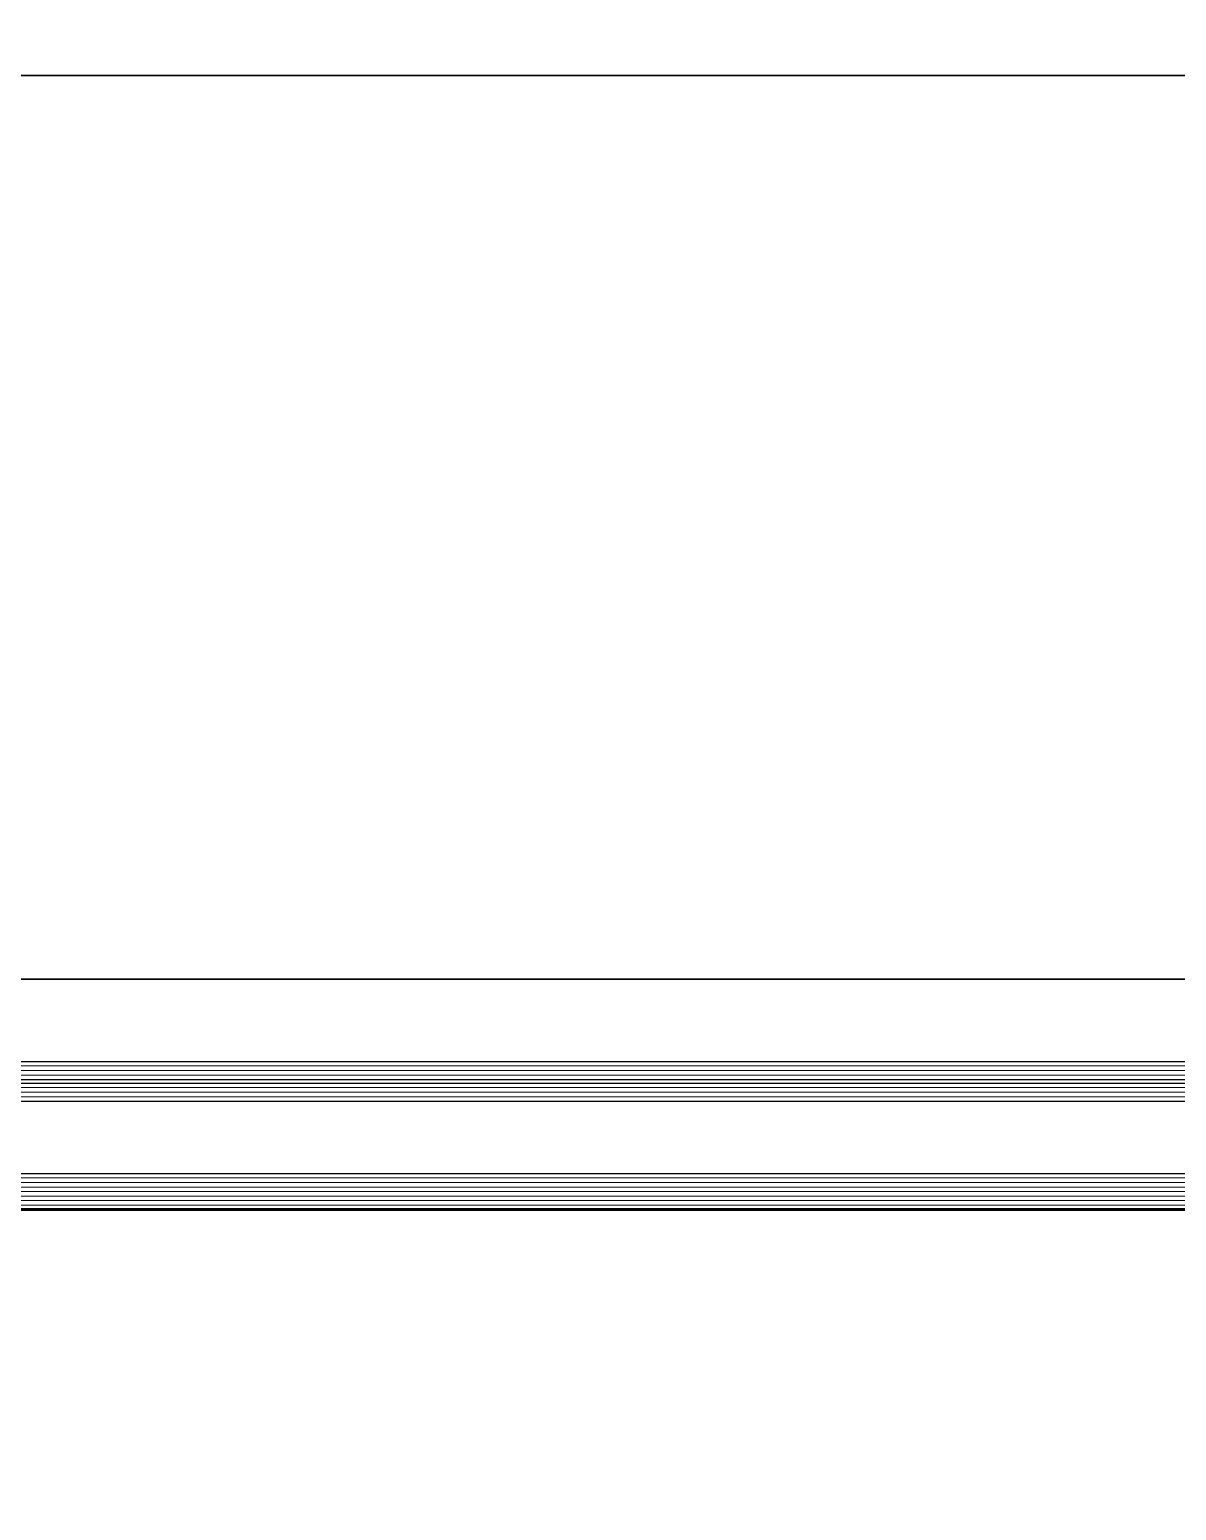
# Model space of a CAD drawing. Header units: centimetres. Extents: x -20963 to 233486, y -95276 to 159172.
# Drawn here: x 106609.56 to 106634.96, y 31741.59 to 31774.37 of the extents above; entities that cross this region are included whole.
import ezdxf

# ---------------------------------------------------------------- set-up
doc = ezdxf.new("R2010")
doc.units = ezdxf.units.CM
doc.header["$LTSCALE"] = 10
doc.header["$MEASUREMENT"] = 0
doc.linetypes.add('DASHDOT2', pattern=[0.5, 0.25, -0.125, 0, -0.125])
for name, color, linetype in [('006 plans$0$$0$A-ELV-20', 11, 'Continuous'), ('A-MA-DEMISE LINE', 10, 'DASHDOT2'), ('LP-DIMENSION_INT_100', 51, 'Continuous')]:
    doc.layers.add(name, color=color, linetype=linetype)
for name, color, linetype, lineweight in [('006 plans$0$$glazing$0$A-LIN-30', 2, 'Continuous', 30), ('006 plans$0$$glazing$0$Glazing', 3, 'Continuous', 25), ('006 plans$0$$glazing$0$Hatch', 89, 'Continuous', 13), ('006 plans$0$A-DOOR', 5, 'Continuous', 13), ('006 Slab Edge$0$A-SLB-EDG', 171, 'Continuous', 60)]:
    doc.layers.add(name, color=color, linetype=linetype, lineweight=lineweight)

# ---------------------------------------------------------------- blocks, each defined once
blk = doc.blocks.new('gfgf')
at = {"layer": '006 plans$0$$0$A-ELV-20'}
blk.add_line((390947, 245051.07), (402905.62, 245051.07), dxfattribs=at)
at = {"layer": '006 plans$0$$glazing$0$A-LIN-30', "color": 30}
for p, q in [((391448.38, 245051.07), (405447.39, 245051.07)), ((401948.47, 244851.03), (403617, 244851.03))]:
    blk.add_line(p, q, dxfattribs=at)
at = {"layer": '006 plans$0$$glazing$0$Glazing', "linetype": 'Continuous'}
for p, q in [((401928.73, 244832.8), (403635.74, 244832.8)), ((401928.73, 244832.8), (403635.74, 244832.8)), ((401928.73, 244828.8), (403635.74, 244828.8)), ((401928.73, 244828.8), (403635.74, 244828.8)), ((401928.73, 244828), (403635.74, 244828)), ((401928.73, 244828), (403635.74, 244828)), ((401928.73, 244824), (403635.74, 244824)), ((401928.73, 244824), (403635.74, 244824)), ((401928.73, 244808), (403635.74, 244808)), ((401928.73, 244808), (403635.74, 244808)), ((403635.74, 244800), (401928.73, 244800)), ((403635.74, 244800), (401928.73, 244800))]:
    blk.add_line(p, q, dxfattribs=at)
at = {"layer": '006 plans$0$$glazing$0$Hatch', "linetype": 'Continuous'}
for p, q in [((401927.73, 244831.8), (403636.74, 244831.8)), ((401927.73, 244831.8), (403636.74, 244831.8)), ((401927.73, 244830.8), (403636.74, 244830.8)), ((401927.73, 244830.8), (403636.74, 244830.8)), ((401927.73, 244829.8), (403636.74, 244829.8)), ((401927.73, 244829.8), (403636.74, 244829.8)), ((403636.74, 244827), (401927.73, 244827)), ((403636.74, 244827), (401927.73, 244827)), ((403636.74, 244826), (401927.73, 244826)), ((403636.74, 244826), (401927.73, 244826)), ((403636.74, 244825), (401927.73, 244825)), ((403636.74, 244825), (401927.73, 244825)), ((403636.74, 244807), (401927.73, 244807)), ((403636.74, 244807), (401927.73, 244807)), ((403636.74, 244806), (401927.73, 244806)), ((403636.74, 244806), (401927.73, 244806)), ((403636.74, 244805), (401927.73, 244805)), ((403636.74, 244805), (401927.73, 244805)), ((403636.74, 244804), (401927.73, 244804)), ((403636.74, 244804), (401927.73, 244804)), ((403636.74, 244803), (401927.73, 244803)), ((403636.74, 244803), (401927.73, 244803)), ((403636.74, 244802), (401927.73, 244802)), ((403636.74, 244802), (401927.73, 244802)), ((403636.74, 244801), (401927.73, 244801)), ((403636.74, 244801), (401927.73, 244801))]:
    blk.add_line(p, q, dxfattribs=at)
at = {"layer": '006 plans$0$A-DOOR'}
blk.add_lwpolyline([(406397.39, 246500), (406954.03, 246500), (406950.01, 244498.52), (405451.05, 244498.52), (405451.04, 244799.96), (391452.27, 244800)], dxfattribs=at)
at = {"layer": '006 Slab Edge$0$A-SLB-EDG'}
blk.add_lwpolyline([(409947.39, 241470), (401557.39, 241470), (401557.41, 244800), (405447.39, 244799.96), (405447.39, 244950), (406547.35, 244950), (406547.35, 245680), (409947.39, 245680)], dxfattribs=at)
blk = doc.blocks.new('PLAN')
at = {"layer": 'A-MA-DEMISE LINE', "color": 4, "xscale": 0.1, "yscale": 0.1, "zscale": 0.1}
blk.add_blockref('gfgf', (62317.381, 7268.244, 0), dxfattribs=at)

msp = doc.modelspace()

# ---------------------------------------------------------------- block references
at = {"layer": 'LP-DIMENSION_INT_100', "color": 2}
msp.add_blockref('PLAN', (4076.067, 0), dxfattribs=at)

doc.saveas('drawing.dxf')
